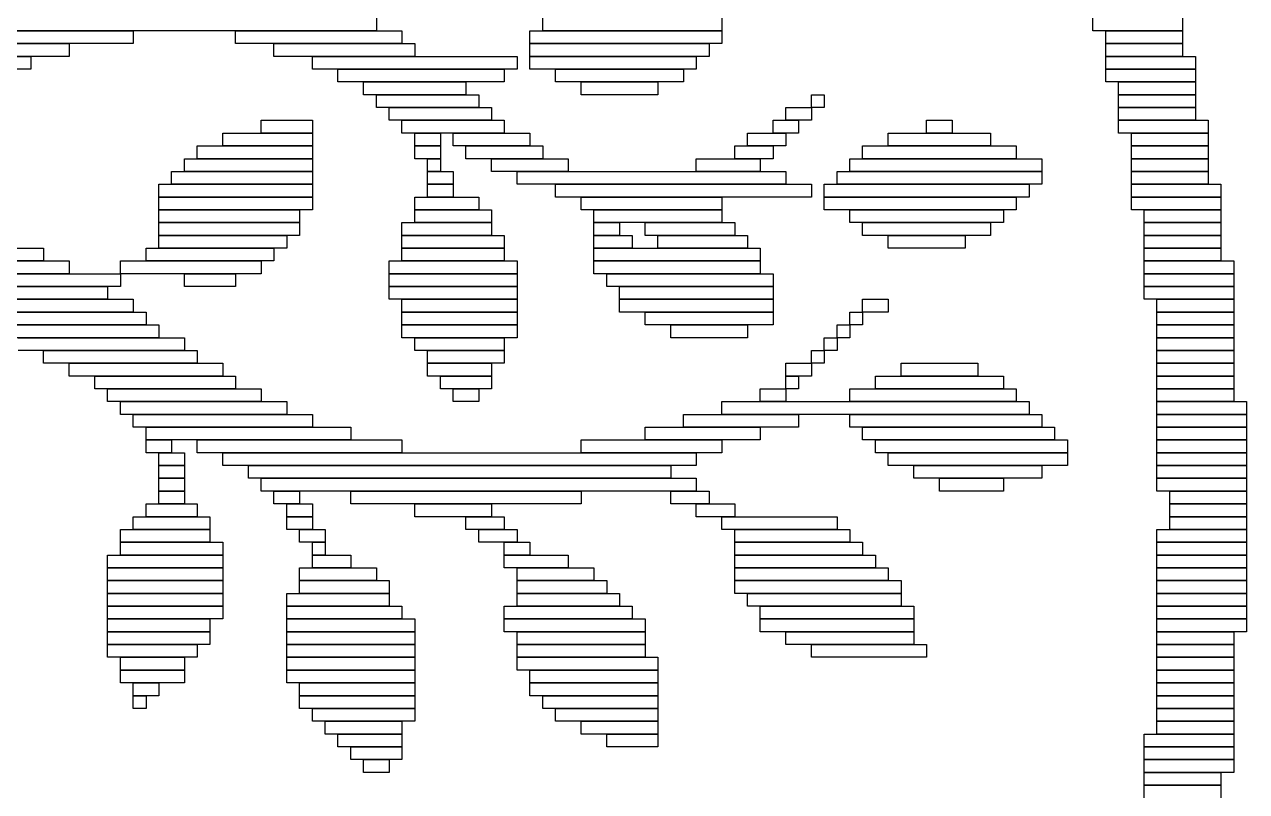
# Model space of a CAD drawing. Extents: x 28 to 995, y 169 to 891.
# Drawn here: x 223.5 to 319, y 296.5 to 356.5 of the extents above; entities that cross this region are included whole.
import ezdxf

# ---------------------------------------------------------------- set-up
doc = ezdxf.new("R2010")
doc.units = 0

msp = doc.modelspace()

# ---------------------------------------------------------------- linework, layer by layer
for p, q in [((251, 357), (251, 356)), ((264, 356), (264, 357)), ((278, 357), (278, 356)), ((307, 356), (307, 357)), ((314, 357), (314, 356)), ((210, 356), (232, 356)), ((251, 356), (212, 356)), ((232, 356), (232, 355)), ((240, 356), (253, 356)), ((240, 355), (240, 356)), ((253, 356), (253, 355)), ((263, 356), (278, 356)), ((263, 355), (263, 356)), ((278, 356), (264, 356)), ((278, 356), (278, 355)), ((314, 356), (307, 356)), ((308, 356), (314, 356)), ((308, 355), (308, 356)), ((314, 356), (314, 355)), ((209, 355), (227, 355)), ((232, 355), (210, 355)), ((227, 355), (227, 354)), ((253, 355), (240, 355)), ((243, 355), (254, 355)), ((243, 354), (243, 355)), ((254, 355), (254, 354)), ((278, 355), (263, 355)), ((263, 355), (277, 355)), ((263, 354), (263, 355)), ((277, 355), (277, 354)), ((314, 355), (308, 355)), ((308, 355), (314, 355)), ((308, 354), (308, 355)), ((314, 355), (314, 354)), ((207, 354), (224, 354)), ((227, 354), (209, 354)), ((224, 354), (224, 353)), ((254, 354), (243, 354)), ((246, 354), (262, 354)), ((246, 353), (246, 354)), ((262, 354), (262, 353)), ((277, 354), (263, 354)), ((263, 354), (276, 354)), ((263, 353), (263, 354)), ((276, 354), (276, 353)), ((314, 354), (308, 354)), ((308, 354), (315, 354)), ((308, 353), (308, 354)), ((315, 354), (315, 353)), ((224, 353), (207, 353)), ((262, 353), (246, 353)), ((248, 353), (261, 353)), ((248, 352), (248, 353)), ((261, 353), (261, 352)), ((276, 353), (263, 353)), ((265, 353), (275, 353)), ((265, 352), (265, 353)), ((275, 353), (275, 352)), ((315, 353), (308, 353)), ((308, 353), (315, 353)), ((308, 352), (308, 353)), ((315, 353), (315, 352)), ((261, 352), (248, 352)), ((250, 352), (258, 352)), ((250, 351), (250, 352)), ((258, 352), (258, 351)), ((275, 352), (265, 352)), ((267, 352), (273, 352)), ((267, 351), (267, 352)), ((273, 352), (273, 351)), ((315, 352), (308, 352)), ((309, 352), (315, 352)), ((309, 351), (309, 352)), ((315, 352), (315, 351)), ((258, 351), (250, 351)), ((251, 351), (259, 351)), ((251, 350), (251, 351)), ((259, 351), (259, 350)), ((273, 351), (267, 351)), ((285, 351), (286, 351)), ((285, 350), (285, 351)), ((286, 351), (286, 350)), ((315, 351), (309, 351)), ((309, 351), (315, 351)), ((309, 350), (309, 351)), ((315, 351), (315, 350)), ((259, 350), (251, 350)), ((252, 350), (260, 350)), ((252, 349), (252, 350)), ((260, 350), (260, 349)), ((283, 350), (285, 350)), ((283, 349), (283, 350)), ((286, 350), (285, 350)), ((285, 350), (285, 349)), ((315, 350), (309, 350)), ((309, 350), (315, 350)), ((309, 349), (309, 350)), ((315, 350), (315, 349)), ((242, 349), (246, 349)), ((242, 348), (242, 349)), ((246, 349), (246, 348)), ((260, 349), (252, 349)), ((253, 349), (261, 349)), ((253, 348), (253, 349)), ((261, 349), (261, 348)), ((282, 349), (284, 349)), ((282, 348), (282, 349)), ((285, 349), (283, 349)), ((284, 349), (284, 348)), ((294, 349), (296, 349)), ((294, 348), (294, 349)), ((296, 349), (296, 348)), ((315, 349), (309, 349)), ((309, 349), (316, 349)), ((309, 348), (309, 349)), ((316, 349), (316, 348)), ((239, 348), (246, 348)), ((239, 347), (239, 348)), ((246, 348), (242, 348)), ((246, 348), (246, 347)), ((261, 348), (253, 348)), ((254, 348), (256, 348)), ((254, 347), (254, 348)), ((256, 348), (256, 347)), ((257, 348), (263, 348)), ((257, 347), (257, 348)), ((263, 348), (263, 347)), ((280, 348), (283, 348)), ((280, 347), (280, 348)), ((284, 348), (282, 348)), ((283, 348), (283, 347)), ((291, 348), (299, 348)), ((291, 347), (291, 348)), ((296, 348), (294, 348)), ((299, 348), (299, 347)), ((316, 348), (309, 348)), ((310, 348), (316, 348)), ((310, 347), (310, 348)), ((316, 348), (316, 347)), ((237, 347), (246, 347)), ((237, 346), (237, 347)), ((246, 347), (239, 347)), ((246, 347), (246, 346)), ((256, 347), (254, 347)), ((254, 347), (256, 347)), ((254, 346), (254, 347)), ((256, 347), (256, 346)), ((263, 347), (257, 347)), ((258, 347), (264, 347)), ((258, 346), (258, 347)), ((264, 347), (264, 346)), ((279, 347), (282, 347)), ((279, 346), (279, 347)), ((283, 347), (280, 347)), ((282, 347), (282, 346)), ((289, 347), (301, 347)), ((289, 346), (289, 347)), ((299, 347), (291, 347)), ((301, 347), (301, 346)), ((316, 347), (310, 347)), ((310, 347), (316, 347)), ((310, 346), (310, 347)), ((316, 347), (316, 346)), ((236, 346), (246, 346)), ((236, 345), (236, 346)), ((246, 346), (237, 346)), ((246, 346), (246, 345)), ((256, 346), (254, 346)), ((255, 346), (256, 346)), ((255, 345), (255, 346)), ((256, 346), (256, 345)), ((264, 346), (258, 346)), ((260, 346), (266, 346)), ((260, 345), (260, 346)), ((266, 346), (266, 345)), ((276, 346), (281, 346)), ((276, 345), (276, 346)), ((282, 346), (279, 346)), ((281, 346), (281, 345)), ((288, 346), (303, 346)), ((288, 345), (288, 346)), ((301, 346), (289, 346)), ((303, 346), (303, 345)), ((316, 346), (310, 346)), ((310, 346), (316, 346)), ((310, 345), (310, 346)), ((316, 346), (316, 345)), ((235, 345), (246, 345)), ((235, 344), (235, 345)), ((246, 345), (236, 345)), ((246, 345), (246, 344)), ((256, 345), (255, 345)), ((255, 345), (257, 345)), ((255, 344), (255, 345)), ((257, 345), (257, 344)), ((266, 345), (260, 345)), ((262, 345), (283, 345)), ((262, 344), (262, 345)), ((281, 345), (276, 345)), ((283, 345), (283, 344)), ((287, 345), (303, 345)), ((287, 344), (287, 345)), ((303, 345), (288, 345)), ((303, 345), (303, 344)), ((316, 345), (310, 345)), ((310, 345), (316, 345)), ((310, 344), (310, 345)), ((316, 345), (316, 344)), ((234, 344), (246, 344)), ((234, 343), (234, 344)), ((246, 344), (235, 344)), ((246, 344), (246, 343)), ((257, 344), (255, 344)), ((255, 344), (257, 344)), ((255, 343), (255, 344)), ((257, 344), (257, 343)), ((283, 344), (262, 344)), ((265, 344), (285, 344)), ((265, 343), (265, 344)), ((285, 344), (285, 343)), ((286, 344), (302, 344)), ((286, 343), (286, 344)), ((303, 344), (287, 344)), ((302, 344), (302, 343)), ((316, 344), (310, 344)), ((310, 344), (317, 344)), ((310, 343), (310, 344)), ((317, 344), (317, 343)), ((246, 343), (234, 343)), ((234, 343), (246, 343)), ((234, 342), (234, 343)), ((246, 343), (246, 342)), ((254, 343), (259, 343)), ((254, 342), (254, 343)), ((257, 343), (255, 343)), ((259, 343), (259, 342)), ((285, 343), (265, 343)), ((267, 343), (278, 343)), ((267, 342), (267, 343)), ((278, 343), (278, 342)), ((302, 343), (286, 343)), ((286, 343), (301, 343)), ((286, 342), (286, 343)), ((301, 343), (301, 342)), ((317, 343), (310, 343)), ((310, 343), (317, 343)), ((310, 342), (310, 343)), ((317, 343), (317, 342)), ((246, 342), (234, 342)), ((234, 342), (245, 342)), ((234, 341), (234, 342)), ((245, 342), (245, 341)), ((259, 342), (254, 342)), ((254, 342), (260, 342)), ((254, 341), (254, 342)), ((260, 342), (260, 341)), ((278, 342), (267, 342)), ((268, 342), (278, 342)), ((268, 341), (268, 342)), ((278, 342), (278, 341)), ((301, 342), (286, 342)), ((288, 342), (300, 342)), ((288, 341), (288, 342)), ((300, 342), (300, 341)), ((317, 342), (310, 342)), ((311, 342), (317, 342)), ((311, 341), (311, 342)), ((317, 342), (317, 341)), ((245, 341), (234, 341)), ((234, 341), (245, 341)), ((234, 340), (234, 341)), ((245, 341), (245, 340)), ((253, 341), (260, 341)), ((253, 340), (253, 341)), ((260, 341), (254, 341)), ((260, 341), (260, 340)), ((278, 341), (268, 341)), ((268, 341), (270, 341)), ((268, 340), (268, 341)), ((270, 341), (270, 340)), ((272, 341), (279, 341)), ((272, 340), (272, 341)), ((279, 341), (279, 340)), ((300, 341), (288, 341)), ((289, 341), (299, 341)), ((289, 340), (289, 341)), ((299, 341), (299, 340)), ((317, 341), (311, 341)), ((311, 341), (317, 341)), ((311, 340), (311, 341)), ((317, 341), (317, 340)), ((245, 340), (234, 340)), ((234, 340), (244, 340)), ((234, 339), (234, 340)), ((244, 340), (244, 339)), ((260, 340), (253, 340)), ((253, 340), (261, 340)), ((253, 339), (253, 340)), ((261, 340), (261, 339)), ((270, 340), (268, 340)), ((268, 340), (271, 340)), ((268, 339), (268, 340)), ((271, 340), (271, 339)), ((279, 340), (272, 340)), ((273, 340), (280, 340)), ((273, 339), (273, 340)), ((280, 340), (280, 339)), ((299, 340), (289, 340)), ((291, 340), (297, 340)), ((291, 339), (291, 340)), ((297, 340), (297, 339)), ((317, 340), (311, 340)), ((311, 340), (317, 340)), ((311, 339), (311, 340)), ((317, 340), (317, 339)), ((189, 339), (225, 339)), ((225, 339), (225, 338)), ((233, 339), (243, 339)), ((233, 338), (233, 339)), ((244, 339), (234, 339)), ((243, 339), (243, 338)), ((261, 339), (253, 339)), ((253, 339), (261, 339)), ((253, 338), (253, 339)), ((261, 339), (261, 338)), ((271, 339), (268, 339)), ((268, 339), (281, 339)), ((268, 338), (268, 339)), ((280, 339), (273, 339)), ((281, 339), (281, 338)), ((297, 339), (291, 339)), ((317, 339), (311, 339)), ((311, 339), (317, 339)), ((311, 338), (311, 339)), ((317, 339), (317, 338)), ((188, 338), (227, 338)), ((225, 338), (189, 338)), ((227, 338), (227, 337)), ((231, 338), (242, 338)), ((231, 337), (231, 338)), ((243, 338), (233, 338)), ((242, 338), (242, 337)), ((252, 338), (262, 338)), ((252, 337), (252, 338)), ((261, 338), (253, 338)), ((262, 338), (262, 337)), ((281, 338), (268, 338)), ((268, 338), (281, 338)), ((268, 337), (268, 338)), ((281, 338), (281, 337)), ((317, 338), (311, 338)), ((311, 338), (318, 338)), ((311, 337), (311, 338)), ((318, 338), (318, 337)), ((187, 337), (231, 337)), ((227, 337), (188, 337)), ((242, 337), (231, 337)), ((231, 337), (231, 336)), ((236, 337), (240, 337)), ((236, 336), (236, 337)), ((240, 337), (240, 336)), ((262, 337), (252, 337)), ((252, 337), (262, 337)), ((252, 336), (252, 337)), ((262, 337), (262, 336)), ((281, 337), (268, 337)), ((269, 337), (282, 337)), ((269, 336), (269, 337)), ((282, 337), (282, 336)), ((318, 337), (311, 337)), ((311, 337), (318, 337)), ((311, 336), (311, 337)), ((318, 337), (318, 336)), ((186, 336), (230, 336)), ((231, 336), (187, 336)), ((230, 336), (230, 335)), ((240, 336), (236, 336)), ((262, 336), (252, 336)), ((252, 336), (262, 336)), ((252, 335), (252, 336)), ((262, 336), (262, 335)), ((282, 336), (269, 336)), ((270, 336), (282, 336)), ((270, 335), (270, 336)), ((282, 336), (282, 335)), ((318, 336), (311, 336)), ((311, 336), (318, 336)), ((311, 335), (311, 336)), ((318, 336), (318, 335)), ((185, 335), (232, 335)), ((230, 335), (186, 335)), ((232, 335), (232, 334)), ((262, 335), (252, 335)), ((253, 335), (262, 335)), ((253, 334), (253, 335)), ((262, 335), (262, 334)), ((282, 335), (270, 335)), ((270, 335), (282, 335)), ((270, 334), (270, 335)), ((282, 335), (282, 334)), ((289, 335), (291, 335)), ((289, 334), (289, 335)), ((291, 335), (291, 334)), ((318, 335), (311, 335)), ((312, 335), (318, 335)), ((312, 334), (312, 335)), ((318, 335), (318, 334)), ((232, 334), (185, 334)), ((185, 334), (233, 334)), ((233, 334), (233, 333)), ((262, 334), (253, 334)), ((253, 334), (262, 334)), ((253, 333), (253, 334)), ((262, 334), (262, 333)), ((282, 334), (270, 334)), ((272, 334), (282, 334)), ((272, 333), (272, 334)), ((282, 334), (282, 333)), ((288, 334), (289, 334)), ((288, 333), (288, 334)), ((291, 334), (289, 334)), ((289, 334), (289, 333)), ((318, 334), (312, 334)), ((312, 334), (318, 334)), ((312, 333), (312, 334)), ((318, 334), (318, 333)), ((233, 333), (185, 333)), ((219, 333), (234, 333)), ((234, 333), (234, 332)), ((262, 333), (253, 333)), ((253, 333), (262, 333)), ((253, 332), (253, 333)), ((262, 333), (262, 332)), ((282, 333), (272, 333)), ((274, 333), (280, 333)), ((274, 332), (274, 333)), ((280, 333), (280, 332)), ((287, 333), (288, 333)), ((287, 332), (287, 333)), ((289, 333), (288, 333)), ((288, 333), (288, 332)), ((318, 333), (312, 333)), ((312, 333), (318, 333)), ((312, 332), (312, 333)), ((318, 333), (318, 332)), ((234, 332), (219, 332)), ((223, 332), (236, 332)), ((236, 332), (236, 331)), ((262, 332), (253, 332)), ((254, 332), (261, 332)), ((254, 331), (254, 332)), ((261, 332), (261, 331)), ((280, 332), (274, 332)), ((286, 332), (287, 332)), ((286, 331), (286, 332)), ((288, 332), (287, 332)), ((287, 332), (287, 331)), ((318, 332), (312, 332)), ((312, 332), (318, 332)), ((312, 331), (312, 332)), ((318, 332), (318, 331)), ((236, 331), (223, 331)), ((225, 331), (237, 331)), ((225, 330), (225, 331)), ((237, 331), (237, 330)), ((261, 331), (254, 331)), ((255, 331), (261, 331)), ((255, 330), (255, 331)), ((261, 331), (261, 330)), ((285, 331), (286, 331)), ((285, 330), (285, 331)), ((287, 331), (286, 331)), ((286, 331), (286, 330)), ((318, 331), (312, 331)), ((312, 331), (318, 331)), ((312, 330), (312, 331)), ((318, 331), (318, 330)), ((237, 330), (225, 330)), ((227, 330), (239, 330)), ((227, 329), (227, 330)), ((239, 330), (239, 329)), ((261, 330), (255, 330)), ((255, 330), (260, 330)), ((255, 329), (255, 330)), ((260, 330), (260, 329)), ((283, 330), (285, 330)), ((283, 329), (283, 330)), ((286, 330), (285, 330)), ((285, 330), (285, 329)), ((292, 330), (298, 330)), ((292, 329), (292, 330)), ((298, 330), (298, 329)), ((318, 330), (312, 330)), ((312, 330), (318, 330)), ((312, 329), (312, 330)), ((318, 330), (318, 329)), ((239, 329), (227, 329)), ((229, 329), (240, 329)), ((229, 328), (229, 329)), ((240, 329), (240, 328)), ((260, 329), (255, 329)), ((256, 329), (260, 329)), ((256, 328), (256, 329)), ((260, 329), (260, 328)), ((285, 329), (283, 329)), ((283, 329), (284, 329)), ((283, 328), (283, 329)), ((284, 329), (284, 328)), ((290, 329), (300, 329)), ((290, 328), (290, 329)), ((298, 329), (292, 329)), ((300, 329), (300, 328)), ((318, 329), (312, 329)), ((312, 329), (318, 329)), ((312, 328), (312, 329)), ((318, 329), (318, 328)), ((240, 328), (229, 328)), ((230, 328), (242, 328)), ((230, 327), (230, 328)), ((242, 328), (242, 327)), ((260, 328), (256, 328)), ((257, 328), (259, 328)), ((257, 327), (257, 328)), ((259, 328), (259, 327)), ((281, 328), (283, 328)), ((281, 327), (281, 328)), ((284, 328), (283, 328)), ((283, 328), (283, 327)), ((288, 328), (301, 328)), ((288, 327), (288, 328)), ((300, 328), (290, 328)), ((301, 328), (301, 327)), ((318, 328), (312, 328)), ((312, 328), (318, 328)), ((312, 327), (312, 328)), ((318, 328), (318, 327)), ((242, 327), (230, 327)), ((231, 327), (244, 327)), ((231, 326), (231, 327)), ((244, 327), (244, 326)), ((259, 327), (257, 327)), ((278, 327), (302, 327)), ((278, 326), (278, 327)), ((283, 327), (281, 327)), ((301, 327), (288, 327)), ((302, 327), (302, 326)), ((318, 327), (312, 327)), ((312, 327), (319, 327)), ((312, 326), (312, 327)), ((319, 327), (319, 326)), ((244, 326), (231, 326)), ((232, 326), (246, 326)), ((232, 325), (232, 326)), ((246, 326), (246, 325)), ((275, 326), (284, 326)), ((275, 325), (275, 326)), ((302, 326), (278, 326)), ((284, 326), (284, 325)), ((288, 326), (303, 326)), ((288, 325), (288, 326)), ((303, 326), (303, 325)), ((319, 326), (312, 326)), ((312, 326), (319, 326)), ((312, 325), (312, 326)), ((319, 326), (319, 325)), ((246, 325), (232, 325)), ((233, 325), (249, 325)), ((233, 324), (233, 325)), ((249, 325), (249, 324)), ((272, 325), (281, 325)), ((272, 324), (272, 325)), ((284, 325), (275, 325)), ((281, 325), (281, 324)), ((303, 325), (288, 325)), ((289, 325), (304, 325)), ((289, 324), (289, 325)), ((304, 325), (304, 324)), ((319, 325), (312, 325)), ((312, 325), (319, 325)), ((312, 324), (312, 325)), ((319, 325), (319, 324)), ((249, 324), (233, 324)), ((233, 324), (235, 324)), ((233, 323), (233, 324)), ((235, 324), (235, 323)), ((237, 324), (253, 324)), ((237, 323), (237, 324)), ((253, 324), (253, 323)), ((267, 324), (278, 324)), ((267, 323), (267, 324)), ((281, 324), (272, 324)), ((278, 324), (278, 323)), ((304, 324), (289, 324)), ((290, 324), (305, 324)), ((290, 323), (290, 324)), ((305, 324), (305, 323)), ((319, 324), (312, 324)), ((312, 324), (319, 324)), ((312, 323), (312, 324)), ((319, 324), (319, 323)), ((235, 323), (233, 323)), ((234, 323), (236, 323)), ((234, 322), (234, 323)), ((236, 323), (236, 322)), ((253, 323), (237, 323)), ((239, 323), (276, 323)), ((239, 322), (239, 323)), ((278, 323), (267, 323)), ((276, 323), (276, 322)), ((305, 323), (290, 323)), ((291, 323), (305, 323)), ((291, 322), (291, 323)), ((305, 323), (305, 322)), ((319, 323), (312, 323)), ((312, 323), (319, 323)), ((312, 322), (312, 323)), ((319, 323), (319, 322)), ((236, 322), (234, 322)), ((234, 322), (236, 322)), ((234, 321), (234, 322)), ((236, 322), (236, 321)), ((276, 322), (239, 322)), ((241, 322), (274, 322)), ((241, 321), (241, 322)), ((274, 322), (274, 321)), ((305, 322), (291, 322)), ((293, 322), (303, 322)), ((293, 321), (293, 322)), ((303, 322), (303, 321)), ((319, 322), (312, 322)), ((312, 322), (319, 322)), ((312, 321), (312, 322)), ((319, 322), (319, 321)), ((236, 321), (234, 321)), ((234, 321), (236, 321)), ((234, 320), (234, 321)), ((236, 321), (236, 320)), ((274, 321), (241, 321)), ((242, 321), (276, 321)), ((242, 320), (242, 321)), ((276, 321), (276, 320)), ((303, 321), (293, 321)), ((295, 321), (300, 321)), ((295, 320), (295, 321)), ((300, 321), (300, 320)), ((319, 321), (312, 321)), ((312, 321), (319, 321)), ((312, 320), (312, 321)), ((319, 321), (319, 320)), ((236, 320), (234, 320)), ((234, 320), (236, 320)), ((234, 319), (234, 320)), ((236, 320), (236, 319)), ((276, 320), (242, 320)), ((243, 320), (245, 320)), ((243, 319), (243, 320)), ((245, 320), (245, 319)), ((249, 320), (267, 320)), ((249, 319), (249, 320)), ((267, 320), (267, 319)), ((274, 320), (277, 320)), ((274, 319), (274, 320)), ((277, 320), (277, 319)), ((300, 320), (295, 320)), ((319, 320), (312, 320)), ((313, 320), (319, 320)), ((313, 319), (313, 320)), ((319, 320), (319, 319)), ((233, 319), (237, 319)), ((233, 318), (233, 319)), ((236, 319), (234, 319)), ((237, 319), (237, 318)), ((245, 319), (243, 319)), ((244, 319), (246, 319)), ((244, 318), (244, 319)), ((246, 319), (246, 318)), ((267, 319), (249, 319)), ((254, 319), (260, 319)), ((254, 318), (254, 319)), ((260, 319), (260, 318)), ((277, 319), (274, 319)), ((276, 319), (279, 319)), ((276, 318), (276, 319)), ((279, 319), (279, 318)), ((319, 319), (313, 319)), ((313, 319), (319, 319)), ((313, 318), (313, 319)), ((319, 319), (319, 318)), ((232, 318), (238, 318)), ((232, 317), (232, 318)), ((237, 318), (233, 318)), ((238, 318), (238, 317)), ((246, 318), (244, 318)), ((244, 318), (246, 318)), ((244, 317), (244, 318)), ((246, 318), (246, 317)), ((260, 318), (254, 318)), ((258, 318), (261, 318)), ((258, 317), (258, 318)), ((261, 318), (261, 317)), ((279, 318), (276, 318)), ((278, 318), (287, 318)), ((278, 317), (278, 318)), ((287, 318), (287, 317)), ((319, 318), (313, 318)), ((313, 318), (319, 318)), ((313, 317), (313, 318)), ((319, 318), (319, 317)), ((231, 317), (238, 317)), ((231, 316), (231, 317)), ((238, 317), (232, 317)), ((238, 317), (238, 316)), ((246, 317), (244, 317)), ((245, 317), (247, 317)), ((245, 316), (245, 317)), ((247, 317), (247, 316)), ((261, 317), (258, 317)), ((259, 317), (262, 317)), ((259, 316), (259, 317)), ((262, 317), (262, 316)), ((287, 317), (278, 317)), ((279, 317), (288, 317)), ((279, 316), (279, 317)), ((288, 317), (288, 316)), ((312, 317), (319, 317)), ((312, 316), (312, 317)), ((319, 317), (313, 317)), ((319, 317), (319, 316)), ((238, 316), (231, 316)), ((231, 316), (239, 316)), ((231, 315), (231, 316)), ((239, 316), (239, 315)), ((247, 316), (245, 316)), ((246, 316), (247, 316)), ((246, 315), (246, 316)), ((247, 316), (247, 315)), ((262, 316), (259, 316)), ((261, 316), (263, 316)), ((261, 315), (261, 316)), ((263, 316), (263, 315)), ((288, 316), (279, 316)), ((279, 316), (289, 316)), ((279, 315), (279, 316)), ((289, 316), (289, 315)), ((319, 316), (312, 316)), ((312, 316), (319, 316)), ((312, 315), (312, 316)), ((319, 316), (319, 315)), ((230, 315), (239, 315)), ((230, 314), (230, 315)), ((239, 315), (231, 315)), ((239, 315), (239, 314)), ((247, 315), (246, 315)), ((246, 315), (249, 315)), ((246, 314), (246, 315)), ((249, 315), (249, 314)), ((263, 315), (261, 315)), ((261, 315), (266, 315)), ((261, 314), (261, 315)), ((266, 315), (266, 314)), ((289, 315), (279, 315)), ((279, 315), (290, 315)), ((279, 314), (279, 315)), ((290, 315), (290, 314)), ((319, 315), (312, 315)), ((312, 315), (319, 315)), ((312, 314), (312, 315)), ((319, 315), (319, 314)), ((239, 314), (230, 314)), ((230, 314), (239, 314)), ((230, 313), (230, 314)), ((239, 314), (239, 313)), ((245, 314), (251, 314)), ((245, 313), (245, 314)), ((249, 314), (246, 314)), ((251, 314), (251, 313)), ((266, 314), (261, 314)), ((262, 314), (268, 314)), ((262, 313), (262, 314)), ((268, 314), (268, 313)), ((290, 314), (279, 314)), ((279, 314), (291, 314)), ((279, 313), (279, 314)), ((291, 314), (291, 313)), ((319, 314), (312, 314)), ((312, 314), (319, 314)), ((312, 313), (312, 314)), ((319, 314), (319, 313)), ((239, 313), (230, 313)), ((230, 313), (239, 313)), ((230, 312), (230, 313)), ((239, 313), (239, 312)), ((251, 313), (245, 313)), ((245, 313), (252, 313)), ((245, 312), (245, 313)), ((252, 313), (252, 312)), ((268, 313), (262, 313)), ((262, 313), (269, 313)), ((262, 312), (262, 313)), ((269, 313), (269, 312)), ((291, 313), (279, 313)), ((279, 313), (292, 313)), ((279, 312), (279, 313)), ((292, 313), (292, 312)), ((319, 313), (312, 313)), ((312, 313), (319, 313)), ((312, 312), (312, 313)), ((319, 313), (319, 312)), ((239, 312), (230, 312)), ((230, 312), (239, 312)), ((230, 311), (230, 312)), ((239, 312), (239, 311)), ((244, 312), (252, 312)), ((244, 311), (244, 312)), ((252, 312), (245, 312)), ((252, 312), (252, 311)), ((269, 312), (262, 312)), ((262, 312), (270, 312)), ((262, 311), (262, 312)), ((270, 312), (270, 311)), ((292, 312), (279, 312)), ((280, 312), (292, 312)), ((280, 311), (280, 312)), ((292, 312), (292, 311)), ((319, 312), (312, 312)), ((312, 312), (319, 312)), ((312, 311), (312, 312)), ((319, 312), (319, 311)), ((239, 311), (230, 311)), ((230, 311), (239, 311)), ((230, 310), (230, 311)), ((239, 311), (239, 310)), ((252, 311), (244, 311)), ((244, 311), (253, 311)), ((244, 310), (244, 311)), ((253, 311), (253, 310)), ((261, 311), (271, 311)), ((261, 310), (261, 311)), ((270, 311), (262, 311)), ((271, 311), (271, 310)), ((292, 311), (280, 311)), ((281, 311), (293, 311)), ((281, 310), (281, 311)), ((293, 311), (293, 310)), ((319, 311), (312, 311)), ((312, 311), (319, 311)), ((312, 310), (312, 311)), ((319, 311), (319, 310)), ((239, 310), (230, 310)), ((230, 310), (238, 310)), ((230, 309), (230, 310)), ((238, 310), (238, 309)), ((253, 310), (244, 310)), ((244, 310), (254, 310)), ((244, 309), (244, 310)), ((254, 310), (254, 309)), ((271, 310), (261, 310)), ((261, 310), (272, 310)), ((261, 309), (261, 310)), ((272, 310), (272, 309)), ((293, 310), (281, 310)), ((281, 310), (293, 310)), ((281, 309), (281, 310)), ((293, 310), (293, 309)), ((319, 310), (312, 310)), ((312, 310), (319, 310)), ((312, 309), (312, 310)), ((319, 310), (319, 309)), ((238, 309), (230, 309)), ((230, 309), (238, 309)), ((230, 308), (230, 309)), ((238, 309), (238, 308)), ((254, 309), (244, 309)), ((244, 309), (254, 309)), ((244, 308), (244, 309)), ((254, 309), (254, 308)), ((272, 309), (261, 309)), ((262, 309), (272, 309)), ((262, 308), (262, 309)), ((272, 309), (272, 308)), ((293, 309), (281, 309)), ((283, 309), (293, 309)), ((283, 308), (283, 309)), ((293, 309), (293, 308)), ((319, 309), (312, 309)), ((312, 309), (318, 309)), ((312, 308), (312, 309)), ((318, 309), (318, 308)), ((238, 308), (230, 308)), ((230, 308), (237, 308)), ((230, 307), (230, 308)), ((237, 308), (237, 307)), ((254, 308), (244, 308)), ((244, 308), (254, 308)), ((244, 307), (244, 308)), ((254, 308), (254, 307)), ((272, 308), (262, 308)), ((262, 308), (272, 308)), ((262, 307), (262, 308)), ((272, 308), (272, 307)), ((293, 308), (283, 308)), ((285, 308), (294, 308)), ((285, 307), (285, 308)), ((294, 308), (294, 307)), ((318, 308), (312, 308)), ((312, 308), (318, 308)), ((312, 307), (312, 308)), ((318, 308), (318, 307)), ((237, 307), (230, 307)), ((231, 307), (236, 307)), ((231, 306), (231, 307)), ((236, 307), (236, 306)), ((254, 307), (244, 307)), ((244, 307), (254, 307)), ((244, 306), (244, 307)), ((254, 307), (254, 306)), ((272, 307), (262, 307)), ((262, 307), (273, 307)), ((262, 306), (262, 307)), ((273, 307), (273, 306)), ((294, 307), (285, 307)), ((318, 307), (312, 307)), ((312, 307), (318, 307)), ((312, 306), (312, 307)), ((318, 307), (318, 306)), ((236, 306), (231, 306)), ((231, 306), (236, 306)), ((231, 305), (231, 306)), ((236, 306), (236, 305)), ((254, 306), (244, 306)), ((244, 306), (254, 306)), ((244, 305), (244, 306)), ((254, 306), (254, 305)), ((273, 306), (262, 306)), ((263, 306), (273, 306)), ((263, 305), (263, 306)), ((273, 306), (273, 305)), ((318, 306), (312, 306)), ((312, 306), (318, 306)), ((312, 305), (312, 306)), ((318, 306), (318, 305)), ((236, 305), (231, 305)), ((232, 305), (234, 305)), ((232, 304), (232, 305)), ((234, 305), (234, 304)), ((254, 305), (244, 305)), ((245, 305), (254, 305)), ((245, 304), (245, 305)), ((254, 305), (254, 304)), ((273, 305), (263, 305)), ((263, 305), (273, 305)), ((263, 304), (263, 305)), ((273, 305), (273, 304)), ((318, 305), (312, 305)), ((312, 305), (318, 305)), ((312, 304), (312, 305)), ((318, 305), (318, 304)), ((234, 304), (232, 304)), ((232, 304), (233, 304)), ((232, 303), (232, 304)), ((233, 304), (233, 303)), ((254, 304), (245, 304)), ((245, 304), (254, 304)), ((245, 303), (245, 304)), ((254, 304), (254, 303)), ((273, 304), (263, 304)), ((264, 304), (273, 304)), ((264, 303), (264, 304)), ((273, 304), (273, 303)), ((318, 304), (312, 304)), ((312, 304), (318, 304)), ((312, 303), (312, 304)), ((318, 304), (318, 303)), ((233, 303), (232, 303)), ((254, 303), (245, 303)), ((246, 303), (254, 303)), ((246, 302), (246, 303)), ((254, 303), (254, 302)), ((273, 303), (264, 303)), ((265, 303), (273, 303)), ((265, 302), (265, 303)), ((273, 303), (273, 302)), ((318, 303), (312, 303)), ((312, 303), (318, 303)), ((312, 302), (312, 303)), ((318, 303), (318, 302)), ((254, 302), (246, 302)), ((247, 302), (253, 302)), ((247, 301), (247, 302)), ((253, 302), (253, 301)), ((273, 302), (265, 302)), ((267, 302), (273, 302)), ((267, 301), (267, 302)), ((273, 302), (273, 301)), ((318, 302), (312, 302)), ((312, 302), (318, 302)), ((312, 301), (312, 302)), ((318, 302), (318, 301)), ((253, 301), (247, 301)), ((248, 301), (253, 301)), ((248, 300), (248, 301)), ((253, 301), (253, 300)), ((273, 301), (267, 301)), ((269, 301), (273, 301)), ((269, 300), (269, 301)), ((273, 301), (273, 300)), ((311, 301), (318, 301)), ((311, 300), (311, 301)), ((318, 301), (312, 301)), ((318, 301), (318, 300)), ((253, 300), (248, 300)), ((249, 300), (253, 300)), ((249, 299), (249, 300)), ((253, 300), (253, 299)), ((273, 300), (269, 300)), ((318, 300), (311, 300)), ((311, 300), (318, 300)), ((311, 299), (311, 300)), ((318, 300), (318, 299)), ((253, 299), (249, 299)), ((250, 299), (252, 299)), ((250, 298), (250, 299)), ((252, 299), (252, 298)), ((318, 299), (311, 299)), ((311, 299), (318, 299)), ((311, 298), (311, 299)), ((318, 299), (318, 298)), ((252, 298), (250, 298)), ((318, 298), (311, 298)), ((311, 298), (317, 298)), ((311, 297), (311, 298)), ((317, 298), (317, 297)), ((317, 297), (311, 297)), ((311, 297), (317, 297)), ((311, 296), (311, 297)), ((317, 297), (317, 296))]:
    msp.add_line(p, q)

doc.saveas('drawing.dxf')
